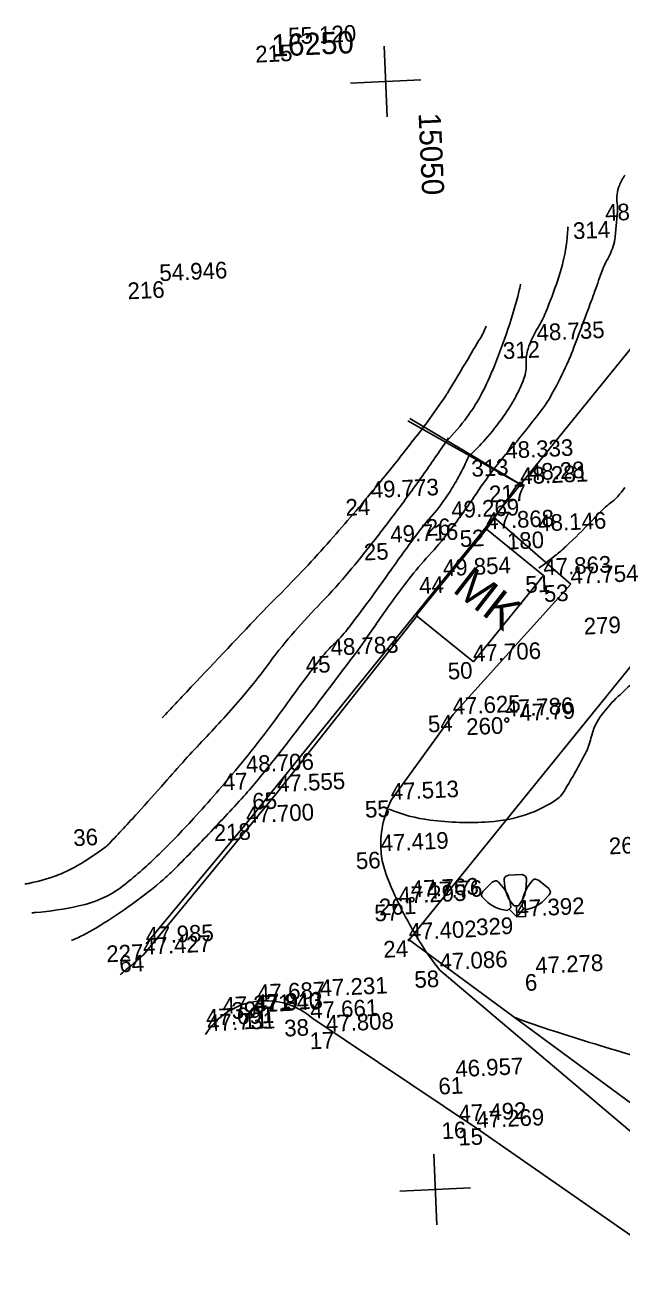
# Model space of a CAD drawing. Extents: x 642129 to 642236, y 6456939 to 6457032.
# Drawn here: x 642129.5 to 642156.4, y 6456943 to 6456999.1 of the extents above; entities that cross this region are included whole.
import ezdxf

# ---------------------------------------------------------------- set-up
doc = ezdxf.new("R2010")
doc.units = 0
for name, color, linetype in [('44', 7, 'Continuous'), ('Level 1', 7, 'Continuous'), ('Level 10', 7, 'Continuous'), ('Level 18', 7, 'Continuous'), ('Level 28', 7, 'Continuous'), ('Level 3', 7, 'Continuous'), ('Level 30', 7, 'Continuous'), ('Level 40', 7, 'Continuous'), ('Level 41', 7, 'Continuous'), ('Level 44', 7, 'Continuous'), ('Level 57', 7, 'Continuous'), ('Level 58', 7, 'Continuous'), ('Level 59', 7, 'Continuous'), ('Level 62', 7, 'Continuous'), ('Level 63', 7, 'Continuous')]:
    doc.layers.add(name, color=color, linetype=linetype)

# ---------------------------------------------------------------- blocks, each defined once
blk = doc.blocks.new('MUMM')
at = {"layer": 'Level 18'}
blk.add_circle((0, 0), 90.9, dxfattribs=at)
blk = doc.blocks.new('VBEKAE')
at = {"layer": '44'}
for radius in [50, 7.14]:
    blk.add_circle((0, 0), radius, dxfattribs=at)

msp = doc.modelspace()

# ---------------------------------------------------------------- linework, layer by layer
at = {"layer": 'Level 1'}
for p, q in [((642147.117, 6456972.487), (642150.282, 6456976.378)), ((642152.86, 6456974.297), (642150.282, 6456976.378)), ((642149.695, 6456970.406), (642152.86, 6456974.297)), ((642149.695, 6456970.406), (642147.117, 6456972.487))]:
    msp.add_line(p, q, dxfattribs=at)
at = {"layer": 'Level 10'}
for p, q in [((642151.272, 6456960.788), (642151.871, 6456960.815)), ((642150.117, 6456960.057), (642150.547, 6456960.475)), ((642153.087, 6456960.19), (642152.621, 6456960.568)), ((642151.236, 6456959.192), (642151.38, 6456959.332)), ((642151.657, 6456958.904), (642151.308, 6456959.262)), ((642151.534, 6456959.399), (642151.734, 6456959.408)), ((642151.657, 6456958.904), (642151.634, 6456959.403)), ((642151.657, 6456958.904), (642151.972, 6456959.292)), ((642152.049, 6456959.229), (642151.894, 6456959.355)), ((642151.657, 6456958.904), (642152.056, 6456958.922))]:
    msp.add_line(p, q, dxfattribs=at)
for points in [[(642151.534, 6456959.399), (642151.367, 6456959.604), (642151.297, 6456959.713), (642151.212, 6456959.885), (642151.141, 6456960.107), (642151.11, 6456960.262), (642151.081, 6456960.579), (642151.081, 6456960.621), (642151.108, 6456960.694), (642151.146, 6456960.733), (642151.272, 6456960.788)], [(642151.734, 6456959.408), (642151.883, 6456959.627), (642151.942, 6456959.742), (642152.011, 6456959.92), (642152.063, 6456960.148), (642152.079, 6456960.305), (642152.08, 6456960.624), (642152.076, 6456960.666), (642152.043, 6456960.736), (642152.001, 6456960.771), (642151.871, 6456960.815)], [(642151.38, 6456959.332), (642151.345, 6456959.595), (642151.313, 6456959.72), (642151.246, 6456959.899), (642151.133, 6456960.104), (642151.041, 6456960.232), (642150.83, 6456960.471), (642150.8, 6456960.499), (642150.729, 6456960.53), (642150.674, 6456960.528), (642150.547, 6456960.475)], [(642151.894, 6456959.355), (642151.905, 6456959.62), (642151.926, 6456959.747), (642151.976, 6456959.932), (642152.071, 6456960.146), (642152.151, 6456960.282), (642152.34, 6456960.538), (642152.368, 6456960.569), (642152.436, 6456960.606), (642152.49, 6456960.61), (642152.621, 6456960.568)], [(642152.049, 6456959.229), (642152.307, 6456959.294), (642152.427, 6456959.34), (642152.597, 6456959.428), (642152.787, 6456959.564), (642152.904, 6456959.67), (642153.116, 6456959.908), (642153.141, 6456959.942), (642153.163, 6456960.016), (642153.155, 6456960.07), (642153.087, 6456960.19)], [(642151.236, 6456959.192), (642150.974, 6456959.235), (642150.85, 6456959.27), (642150.673, 6456959.342), (642150.472, 6456959.46), (642150.346, 6456959.556), (642150.113, 6456959.774), (642150.086, 6456959.805), (642150.057, 6456959.877), (642150.06, 6456959.932), (642150.117, 6456960.057)]]:
    msp.add_lwpolyline(points, dxfattribs=at)
at = {"layer": 'Level 28'}
for q in [(642146.824, 6456981.372), (642150.282, 6456976.378)]:
    msp.add_line((642151.73, 6456978.452), q, dxfattribs=at)
at = {"layer": 'Level 3'}
for centre, radius, start, end in [((642158.313, 6456991.075), 2.19, 144.5989, 158.5512), ((642157.81, 6456991.273), 1.649, 158.5512, 187.3998), ((642154.54, 6456990.848), 1.649, 354.9193, 7.3998), ((641995.089, 6457005.024), 161.729, 354.45741, 354.91932), ((642145.448, 6456990.393), 8.519, 346.5125, 356.7523), ((642162.458, 6456989.428), 8.519, 176.1238, 176.7523), ((642153.15, 6456990.043), 2.985, 330.5046, 346.2199), ((642155.554, 6456989.453), 0.509, 346.2199, 354.4574), ((642145.337, 6456990.42), 8.633, 340.9771, 346.5125), ((642181.571, 6456978.031), 27.919, 158.6639, 160.7657), ((642158.346, 6456987.103), 2.985, 150.5046, 158.6639), ((642125.564, 6456997.237), 29.548, 337.9859, 340.9771), ((642130.085, 6456992.512), 22.329, 341.5365, 345.9109), ((642140.548, 6456989.885), 11.541, 345.9109, 347.6627), ((642128.85, 6456996.426), 27.919, 339.5106, 340.7657), ((641538.808, 6457216.909), 657.81, 339.291175, 339.510589), ((642148.832, 6456987.829), 4.45, 328.0461, 337.9859), ((642146.141, 6456987.109), 4.416, 334.4922, 339.1848), ((642122.243, 6456995.13), 30.596, 337.6842, 341.5365), ((642156.383, 6456983.119), 4.45, 148.0461, 161.7653), ((641970.082, 6457091.038), 208.848, 329.18799, 329.52949), ((642149.233, 6456985.634), 0.99, 329.5295, 334.4922), ((642153.792, 6456983.973), 1.722, 161.7653, 183.5129), ((642150.849, 6456985.531), 3.494, 336.2801, 339.2912), ((641779.411, 6457204.754), 430.854, 328.95156, 329.18799), ((642150.355, 6456983.762), 1.722, 339.9094, 3.5129), ((642133.001, 6456993.373), 22.988, 332.8041, 336.2801), ((642139.775, 6456987.934), 11.644, 331.4378, 337.6842), ((642146.296, 6456985.246), 6.043, 331.4994, 339.9094), ((642146.131, 6456983.985), 2.809, 326.0232, 328.9516), ((642143.986, 6456987.728), 10.638, 327.6934, 332.8041), ((642117.154, 6457003.513), 37.752, 323.8163, 326.0232), ((642143.24, 6456986.048), 7.699, 323.2456, 331.4378), ((642143.69, 6456986.661), 9.009, 324.6133, 331.4994), ((642150.389, 6456983.68), 3.063, 322.1847, 327.6934), ((642138.806, 6456989.359), 13.234, 316.9992, 323.2456), ((642140.581, 6456988.87), 12.823, 318.8701, 324.6133), ((642054.241, 6457058.301), 124.77, 321.32192, 322.18467), ((642130.318, 6456993.884), 21.443, 320.888, 323.8163), ((642089.881, 6457024.178), 71.957, 320.36107, 322.48357), ((642087.999, 6457020.907), 72.815, 324.77061, 326.29359), ((642143.518, 6456986.305), 8.923, 311.984, 318.8701), ((642143.357, 6456986.961), 10.617, 317.9141, 321.3219), ((642159.115, 6456972.729), 10.617, 137.9141, 143.0505), ((642138.688, 6456984.425), 11.798, 331.3095, 336.2425), ((642087.358, 6457021.36), 73.601, 323.25578, 324.77061), ((642138.034, 6456984.783), 12.544, 326.5254, 331.3095), ((642174.585, 6456961.093), 29.975, 143.0505, 146.0629), ((642067.588, 6457042.646), 100.906, 318.56873, 320.36107), ((642154.182, 6456979.758), 2.773, 306.1606, 327.3235), ((642141.59, 6456982.431), 8.281, 317.9297, 326.5254), ((642124.848, 6456994.562), 29.975, 322.3244, 326.0629), ((642157.455, 6456975.281), 2.773, 126.1606, 135.0215), ((642080.502, 6457026.478), 82.157, 321.73279, 323.25578), ((642170.579, 6456962.167), 21.326, 135.0215, 136.88), ((642153.885, 6456971.334), 8.281, 137.9297, 143.174), ((642139.446, 6456991.32), 21.326, 312.5447, 316.88), ((642102.722, 6457011.637), 54.046, 314.9442, 318.5687), ((642206.8, 6456931.711), 74.388, 143.17405, 144.85311), ((642136.824, 6456985.314), 14.843, 317.0597, 322.3244), ((642106.969, 6457005.6), 48.446, 319.7495, 321.7328), ((642147.314, 6456982.747), 9.69, 308.8025, 312.5447), ((642158.557, 6456965.09), 14.843, 137.0597, 142.493), ((642140.201, 6456991.593), 21.04, 306.2631, 308.8025), ((642124.132, 6456991.07), 25.958, 315.6361, 319.7495), ((642085.15, 6457017.357), 74.388, 322.29719, 324.85311), ((642183.173, 6456946.197), 45.875, 142.493, 145.608), ((642179.079, 6456935.131), 54.046, 134.9442, 136.5321), ((642161.249, 6456954.769), 25.958, 135.6361, 139.5662), ((644816.06, 6454435.533), 3687.454, 136.532064, 136.606453), ((642107.463, 6456998.021), 45.875, 323.06, 325.608), ((642160.881, 6456955.083), 25.476, 139.5662, 143.5314), ((642139.493, 6456975.352), 5.703, 313.3213, 322.2972), ((642147.319, 6456967.053), 5.703, 133.3213, 141.6267), ((642119.907, 6456985.367), 25.476, 319.5127, 323.5314), ((642181.826, 6456939.73), 49.719, 141.6267, 144.5729), ((641864.427, 6457180.764), 349.949, 322.309, 323.06), ((642175.646, 6456948.405), 28.198, 129.6753, 133.8332), ((642228.009, 6456882.379), 125.845, 136.60645, 137.00913), ((642104.408, 6456998.599), 45.854, 316.3148, 319.5127), ((642100.799, 6456997.37), 49.719, 320.358, 324.5729), ((642160.188, 6456964.505), 5.878, 133.8332, 142.9474), ((642177.693, 6456929.285), 57.056, 137.0091, 137.4368), ((642157.753, 6456966.343), 2.828, 142.9474, 167.4432), ((642170.727, 6456935.256), 45.854, 136.3148, 137.9276), ((642152.233, 6456967.573), 2.828, 332.3135, 347.4432), ((642079.801, 6457014.357), 77.778, 320.71597, 322.309), ((642127.732, 6456980.429), 30.497, 328.4823, 332.3135), ((642206.574, 6456902.897), 94.146, 137.92761, 138.76066), ((642089.202, 6457006.978), 64.779, 317.64812, 320.35796), ((642064.985, 6457027.02), 94.146, 317.64816, 318.76066), ((642125.475, 6456976.995), 18.769, 317.6482, 320.716), ((642053.374, 6457042.721), 116.332, 316.41611, 317.64821), ((642150.336, 6456968.708), 5.475, 288.7223, 305.285), ((642153.011, 6456964.927), 0.843, 305.285, 328.4823), ((642048.755, 6457041.815), 116.108, 316.70887, 317.64816), ((642148.653, 6456970.478), 7.264, 247.6795, 262.7835), ((642149.982, 6456969.751), 6.576, 273.6182, 288.7223), ((642108.442, 6456989.439), 38.744, 314.144, 317.6481), ((642149.509, 6456977.237), 14.077, 262.7835, 273.6182), ((642075.175, 6457021.971), 86.234, 314.92142, 316.41611), ((642125.84, 6456971.565), 11.967, 300.1449, 307.4886), ((642132.388, 6456963.028), 1.208, 307.4886, 316.7089), ((642128.736, 6456966.578), 6.2, 289.936, 300.1449), ((642122.397, 6456975.061), 18.707, 307.8609, 314.144), ((642128.132, 6456968.243), 7.971, 280.9813, 289.936), ((642131.118, 6456965.875), 7.01, 309.6774, 314.9214), ((642126.631, 6456975.977), 15.849, 280.3391, 280.9813), ((642131.191, 6456963.748), 4.379, 294.8526, 307.8609), ((642119.658, 6456979.69), 24.96, 305.4434, 309.6774), ((642130.745, 6456964.711), 5.439, 282.3446, 294.8526), ((642129.25, 6456967.36), 8.288, 273.7119, 274.8614), ((642128.668, 6456974.205), 15.158, 274.8614, 282.3446), ((642121.298, 6456977.386), 22.132, 300.947, 305.4434), ((642127.879, 6456966.411), 9.335, 293.3039, 300.947), ((642163.727, 6456986.328), 34.193, 249.1784, 252.2365), ((642201.478, 6457104.166), 157.931, 252.23648, 253.65925)]:
    msp.add_arc(centre, radius, start, end, dxfattribs=at)
at = {"layer": 'Level 30'}
for p, q in [((642154.086, 6456973.904), (642148.776, 6456968.023)), ((642140.862, 6456964.535), (642147.176, 6456972.503)), ((642148.776, 6456968.023), (642145.987, 6456964.174)), ((642134.819, 6456957.203), (642140.862, 6456964.535)), ((642148.185, 6456956.504), (642161.159, 6456945.51))]:
    msp.add_line(p, q, dxfattribs=at)
for points in [[(642142.456, 6456954.32), (642149.836, 6456949.383), (642159.051, 6456942.986)], [(642137.709, 6456953.746), (642137.611, 6456953.604)]]:
    msp.add_lwpolyline(points, dxfattribs=at)
for centre, radius, start, end in [((642150.332, 6456962.08), 4.824, 154.271, 168.8335), ((642149.865, 6456962.172), 4.347, 168.8335, 184.1779), ((642148.92, 6456962.103), 3.4, 184.1779, 198.7403), ((642157.304, 6456964.947), 12.253, 198.7403, 206.396), ((642166.032, 6456969.279), 21.997, 206.396, 211.7907), ((642156.626, 6456963.449), 10.931, 211.7907, 219.4463), ((642122.773, 6456970.275), 17.776, 310.0655, 312.6606), ((642110.563, 6456984.792), 36.745, 309.1573, 310.0655), ((642140.335, 6456951.944), 3.185, 48.2552, 145.5368)]:
    msp.add_arc(centre, radius, start, end, dxfattribs=at)
at = {"layer": 'Level 40'}
for p, q in [((642179.502, 6457012.572), (642151.818, 6456978.398)), ((642146.792, 6456957.865), (642178.867, 6456997.495)), ((642151.815, 6456978.401), (642146.733, 6456981.263)), ((642139.46, 6456963.131), (642151.815, 6456978.401)), ((642139.46, 6456963.131), (642134.941, 6456957.691)), ((642161.091, 6456947.351), (642146.792, 6456957.865))]:
    msp.add_line(p, q, dxfattribs=at)
at = {"layer": 'Level 41'}
msp.add_line((642150.649, 6456976.886), (642154.086, 6456973.904), dxfattribs=at)
at = {"layer": 'Level 58'}
for p, q in [((642145.668, 6456998.154), (642145.811, 6456994.971)), ((642144.148, 6456996.491), (642147.331, 6456996.634)), ((642147.905, 6456948.21), (642148.047, 6456945.026)), ((642146.384, 6456946.547), (642149.568, 6456946.689))]:
    msp.add_line(p, q, dxfattribs=at)

# ---------------------------------------------------------------- block references
at = {"layer": 'Level 44', "xscale": 0.0007999127972214671, "yscale": 0.000799912797221467, "rotation": 2.563975266493603}
msp.add_blockref('VBEKAE', (642146.792, 6456957.865), dxfattribs=at)
at = {"layer": 'Level 59', "xscale": 0.0009998909965268337, "yscale": 0.0009998909965268337, "rotation": 2.563975266493603}
for p in [(642151.815, 6456978.401), (642151.198, 6456967.781), (642146.924, 6456959.684)]:
    msp.add_blockref('MUMM', p, dxfattribs=at)

# ---------------------------------------------------------------- texts
at = {"layer": 'Level 57'}
for s, height, rotation, p in [('16250', 0.9999, 2.564, (642140.612, 6456997.678)), ('15050', 0.9999, 272.564, (642147.22, 6456995.128)), ('MK', 1.4998, 322.1018, (642148.698, 6456973.596))]:
    msp.add_text(s, height=height, rotation=rotation, dxfattribs=at).set_placement(p)
at = {"layer": 'Level 59'}
for s, p in [('48.28', (642152.213, 6456978.577)), ('47.79', (642151.783, 6456967.734)), ('47.76', (642147.602, 6456959.715))]:
    msp.add_text(s, height=0.7499, rotation=2.564, dxfattribs=at).set_placement(p)
at = {"layer": 'Level 62'}
for s, height, p in [('215', 0.7499, (642139.879, 6456997.411)), ('314', 0.7499, (642154.199, 6456989.452)), ('216', 0.7499, (642134.118, 6456986.744)), ('312', 0.7499, (642151.038, 6456984.049)), ('313', 0.7499, (642149.618, 6456978.741)), ('217', 0.7499, (642150.416, 6456977.588)), ('217', 0.7499, (642150.416, 6456977.588)), ('217', 0.7499, (642150.418, 6456977.585)), ('24', 0.7499, (642143.944, 6456976.98)), ('26', 0.7499, (642147.569, 6456976.072)), ('52', 0.7499, (642149.094, 6456975.574)), ('180', 0.7499, (642151.223, 6456975.462)), ('25', 0.7499, (642144.773, 6456974.97)), ('44', 0.7499, (642147.263, 6456973.461)), ('51', 0.7499, (642152.05, 6456973.51)), ('53', 0.7499, (642152.886, 6456973.099)), ('279', 0.7499, (642154.685, 6456971.63)), ('45', 0.7499, (642142.153, 6456969.882)), ('50', 0.7499, (642148.555, 6456969.604)), ('54', 0.7499, (642147.659, 6456967.222)), ('260', 0.7499, (642149.386, 6456967.095)), ('47', 0.7499, (642138.419, 6456964.612)), ('65', 0.7499, (642139.745, 6456963.734)), ('55', 0.7499, (642144.823, 6456963.371)), ('36', 0.7499, (642131.672, 6456962.095)), ('218', 0.7499, (642138.007, 6456962.315)), ('218', 0.7499, (642138.007, 6456962.315)), ('262', 0.7499, (642155.818, 6456961.723)), ('56', 0.7499, (642144.412, 6456961.054)), ('261', 0.7499, (642145.452, 6456958.969)), ('57', 0.7499, (642145.247, 6456958.701)), ('329', 0.7499, (642149.832, 6456958.071)), ('24', 0.7499, (642145.651, 6456957.063)), ('227', 0.7499, (642133.164, 6456956.86)), ('64', 0.7499, (642133.749, 6456956.404)), ('58', 0.7499, (642147.05, 6456955.703)), ('6', 0.75, (642152.031, 6456955.567)), ('6', 0.75, (642152.031, 6456955.567)), ('6', 0.75, (642152.031, 6456955.567)), ('6', 0.75, (642152.031, 6456955.567)), ('39', 0.7499, (642138.813, 6456954.305)), ('11', 0.7499, (642139.333, 6456953.838)), ('38', 0.7499, (642141.181, 6456953.511)), ('17', 0.7499, (642142.329, 6456952.937)), ('61', 0.7499, (642148.132, 6456950.897)), ('16', 0.7499, (642148.275, 6456948.889)), ('15', 0.7499, (642149.026, 6456948.596))]:
    msp.add_text(s, height=height, rotation=2.564, dxfattribs=at).set_placement(p)
at = {"layer": 'Level 63'}
for s, p in [('55.120', (642141.361, 6456998.228)), ('48.582', (642155.646, 6456990.267)), ('54.946', (642135.553, 6456987.559)), ('48.735', (642152.556, 6456984.868)), ('48.333', (642151.148, 6456979.56)), ('48.281', (642151.815, 6456978.401)), ('48.281', (642151.815, 6456978.401)), ('48.281', (642151.818, 6456978.398)), ('49.773', (642145.084, 6456977.781)), ('49.269', (642148.709, 6456976.874)), ('47.868', (642150.282, 6456976.378)), ('48.146', (642152.634, 6456976.276)), ('49.716', (642145.961, 6456975.774)), ('49.854', (642148.333, 6456974.26)), ('47.863', (642152.86, 6456974.297)), ('47.754', (642154.086, 6456973.904)), ('48.783', (642143.27, 6456970.683)), ('47.706', (642149.695, 6456970.406)), ('47.625', (642148.776, 6456968.023)), ('47.786', (642151.152, 6456967.925)), ('48.706', (642139.453, 6456965.409)), ('47.555', (642140.862, 6456964.535)), ('47.513', (642145.987, 6456964.174)), ('47.700', (642139.46, 6456963.131)), ('47.700', (642139.46, 6456963.131)), ('47.419', (642145.529, 6456961.855)), ('47.763', (642146.887, 6456959.784)), ('47.295', (642146.328, 6456959.5)), ('47.392', (642151.657, 6456958.904)), ('47.985', (642134.941, 6456957.691)), ('47.402', (642146.792, 6456957.865)), ('47.427', (642134.819, 6456957.203)), ('47.086', (642148.185, 6456956.504)), ('47.278', (642152.499, 6456956.339)), ('47.278', (642152.499, 6456956.339)), ('47.278', (642152.499, 6456956.339)), ('47.278', (642152.499, 6456956.339)), ('47.231', (642142.778, 6456955.325)), ('47.687', (642139.965, 6456955.107)), ('47.321', (642138.405, 6456954.535)), ('47.840', (642139.789, 6456954.609)), ('47.913', (642139.857, 6456954.648)), ('47.661', (642142.351, 6456954.314)), ('47.691', (642137.655, 6456953.994)), ('47.731', (642137.709, 6456953.746)), ('47.808', (642143.057, 6456953.72)), ('46.957', (642148.895, 6456951.682)), ('47.492', (642149.038, 6456949.674)), ('47.269', (642149.836, 6456949.383))]:
    msp.add_text(s, height=0.7499, rotation=2.564, dxfattribs=at).set_placement(p)

doc.saveas('drawing.dxf')
